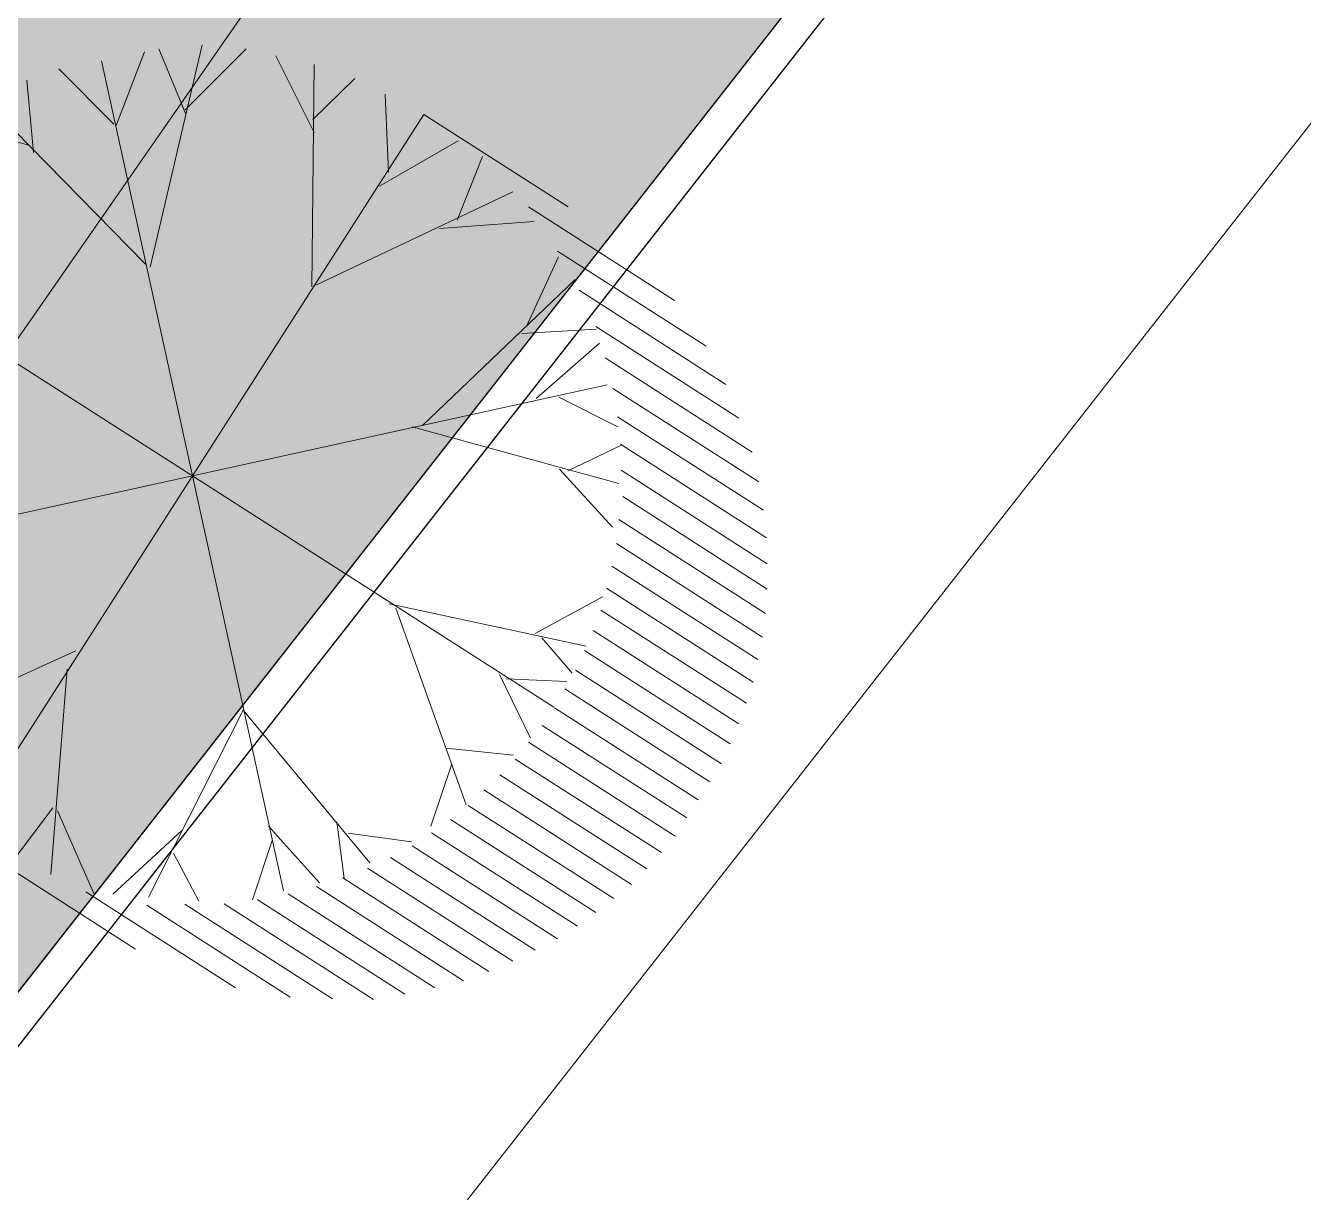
# Model space of a CAD drawing. Header units: inches. Extents: x 249 to 1192, y -18 to 440.
# Drawn here: x 966.88 to 972.59, y 49.94 to 55.15 of the extents above; entities that cross this region are included whole.
import ezdxf

# ---------------------------------------------------------------- set-up
doc = ezdxf.new("R2010")
doc.units = ezdxf.units.IN
doc.header["$MEASUREMENT"] = 0
for name, color, linetype, lineweight in [('DIMENSI', 85, 'Continuous', 20), ('DINDING', 6, 'Continuous', 0), ('PAGAR SITE', 6, 'Continuous', 30), ('RENCANA JALAN', 13, 'Continuous', 15), ('VEGETASI', 60, 'Continuous', 0)]:
    doc.layers.add(name, color=color, linetype=linetype, lineweight=lineweight)
doc.layers.add('RUMPUT', color=86, linetype='Continuous')
doc.styles.add('ATTR', font='romans.shx', dxfattribs={"width": 0.8, "height": 0.470416260033865})
doc.styles.get("Standard").update_dxf_attribs({"font": 'arial.ttf'})
doc.dimstyles.new('UK. GDG PERTEMUAN', dxfattribs={"dimtxt": 0.5, "dimasz": 0.5, "dimexe": 0.5, "dimexo": 0.05, "dimgap": 0.1, "dimtad": 2, "dimdec": 0, "dimlfac": 100, "dimzin": 0, "dimdsep": 46, "dimtxsty": 'Standard', "dimblk": 'OBLIQUE', "dimcen": 0.09, "dimclrd": 8, "dimclre": 256, "dimclrt": 256, "dimadec": 0, "dimazin": 0, "dimtfac": 1, "dimtdec": 0, "dimtofl": 0, "dimtmove": 0, "dimatfit": 3, "dimldrblk": 'OBLIQUE', "dimfxl": 0, "dimtolj": 1, "dimtzin": 0, "dimarcsym": 0})
pattern_1 = [(57.36874968947846, (0, 0), (-0.0535506494527033, 0.244197313478704), [0.046875, -0.30667839075]), (12.36874968947846, (0, 0), (-0.05355064946683093, 0.2441973135431277), [0.04687499999999999, -0.203125]), (102.3687496894784, (0, 0), (-0.2441973135431277, -0.05355064946683093), [0.04687499999999999, -0.203125])]

# ---------------------------------------------------------------- blocks, each defined once
blk = doc.blocks.new('_Oblique')
at = {"color": 0, "linetype": 'ByBlock', "lineweight": -2}
blk.add_line((-0.5, -0.5), (0.5, 0.5), dxfattribs=at)
blk = doc.blocks.new('*D151')
at = {"layer": 'DEFPOINTS', "color": 0}
for p in [(239.54448145212, 239.8570203634465), (197.9183556917595, 186.7456651351838), (199.4931264406561, 185.5114355630786)]:
    blk.add_point(p, dxfattribs=at)
at = {"layer": 'DIMENSI', "lineweight": -2}
for p, q in [((239.5838348570016, 239.8261770574592), (241.9063202986494, 238.0059246715967)), ((197.9577090966412, 186.7148218291966), (200.2801945382889, 184.8945694433341))]:
    blk.add_line(p, q, dxfattribs=at)
at = {"layer": 'DIMENSI', "color": 8, "lineweight": -2}
blk.add_line((241.1192522010166, 238.6227907913413), (199.4931264406561, 185.5114355630786), dxfattribs=at)
for p, rotation in [((241.1192522010166, 238.6227907913413), 51.91235863842284), ((199.4931264406561, 185.5114355630786), 231.9123586384228)]:
    blk.add_blockref('_Oblique', p, dxfattribs=dict(at, rotation=rotation))
at = {"layer": 'DIMENSI', "insert": (220.8872157682856, 211.6117325930077), "char_height": 1.25, "attachment_point": 5, "rotation": 51.91235863842281}
blk.add_mtext('\\A1;67.48', dxfattribs=at)
blk = doc.blocks.new('Shade Tree 4')
for p, q in [((-12.64819999999997, 51.01879999999994), (-10.8143, 59.01259999999991)), ((0.189200000000028, 50.54859999999996), (-6.046099999999967, 59.48279999999988)), ((0, 59.99999999999989), (24, 59.99999999999989)), ((0, -60.00000000000011), (0, 59.99999999999989)), ((0.189200000000028, 48.19749999999988), (6.057800000000043, 59.48279999999988)), ((11.92630000000003, 50.0782999999999), (10.0924, 59.48279999999988)), ((-0.177599999999984, 31.26959999999997), (-16.68279999999999, 57.60189999999989)), ((0.189200000000028, 31.73979999999995), (16.32769999999999, 57.60189999999989)), ((-11.54789999999997, 49.60809999999992), (-21.81779999999998, 55.72099999999989)), ((10.45920000000001, 47.7272999999999), (21.09590000000003, 55.72099999999989)), ((19.30310000000003, 56.99999999999989), (43.55790000000002, 56.99999999999989)), ((-28.41989999999998, 42.55489999999998), (-25.85239999999999, 54.31029999999998)), ((26.06890000000004, 53.99999999999989), (50.70670000000001, 53.99999999999989)), ((23.29660000000001, 23.27589999999998), (30.26550000000003, 51.95929999999998)), ((28.06479999999999, 43.02509999999995), (26.59770000000003, 53.36989999999992)), ((-20.71749999999997, 21.39499999999998), (-31.35419999999999, 51.48909999999989)), ((31.55810000000002, 50.99999999999989), (55.94060000000002, 50.99999999999989)), ((-28.05309999999997, 42.08459999999991), (-36.12239999999997, 47.7272999999999)), ((28.06479999999999, 41.61439999999993), (36.50080000000003, 47.7272999999999)), ((36.28140000000002, 47.99999999999989), (60, 47.99999999999989)), ((-35.3888, 35.50159999999994), (-37.58949999999999, 46.31659999999988)), ((34.6669, 35.03139999999996), (37.96800000000002, 46.31659999999988)), ((39.72820000000002, 44.99999999999989), (64.11070000000001, 44.99999999999989)), ((-41.99999999999997, 41.99999999999989), (42, -42.00000000000011)), ((42, 41.99999999999989), (-41.99999999999997, -42.00000000000011)), ((42.9196, 41.99999999999989), (67.17439999999999, 41.99999999999989)), ((-35.75559999999996, 35.50159999999994), (-46.39239999999998, 37.85259999999994)), ((37.23439999999999, 36.91219999999998), (46.404, 37.85259999999994)), ((45.60040000000004, 38.99999999999989), (69.85520000000002, 38.99999999999989)), ((43.8365, 28.91849999999988), (48.23790000000002, 35.97179999999992)), ((48.02590000000004, 35.99999999999989), (72.28070000000002, 35.99999999999989)), ((-43.09129999999999, 26.09709999999995), (-49.32659999999998, 34.09090000000003)), ((74.32320000000004, 32.99999999999989), (50.0684, 32.99999999999989)), ((22.19630000000001, 22.33539999999994), (50.80540000000002, 31.26959999999997)), ((52.23860000000002, 29.99999999999989), (76.23810000000003, 29.99999999999989)), ((-21.45099999999996, 21.39499999999998), (-52.26089999999999, 28.4482999999999)), ((42.7362, 28.4482999999999), (53.37290000000002, 25.62689999999986)), ((53.51510000000002, 26.99999999999989), (77.89760000000001, 26.99999999999989)), ((-44.19169999999997, 26.56739999999991), (-55.19519999999997, 23.27589999999998)), ((79.30180000000001, 23.99999999999989), (55.04700000000003, 23.99999999999989)), ((80.45080000000002, 20.99999999999989), (56.19589999999999, 20.99999999999989)), ((57.21719999999999, 17.99999999999989), (81.59970000000004, 17.99999999999989)), ((52.27260000000001, 7.288399999999911), (57.40749999999997, 16.69279999999992)), ((82.39430000000004, 14.99999999999989), (58.23840000000001, 14.99999999999989)), ((58.87670000000003, 11.99999999999989), (83.0704, 11.99999999999989)), ((32.83300000000003, -0.2351000000001022), (59.2414, 9.639499999999884)), ((83.52109999999999, 8.999999999999886), (59.35210000000001, 8.999999999999886)), ((53.37290000000002, 7.288399999999911), (59.60820000000001, 5.407499999999914)), ((59.74639999999999, 5.999999999999886), (84, 5.999999999999886)), ((52.27260000000001, -0.2351000000001022), (59.60820000000001, 3.996899999999869)), ((84, 2.999999999999886), (59.89800000000002, 2.999999999999886)), ((-59.99999999999997, -1.13686837721616e-13), (60, -1.13686837721616e-13)), ((33.93340000000001, -0.2351000000001022), (57.04079999999999, -18.10340000000008)), ((51.17220000000003, -0.2351000000001022), (59.60820000000001, -5.407600000000116)), ((60.1533, -1.13686837721616e-13), (84, -1.13686837721616e-13)), ((84, -3.000000000000114), (60.0256, -3.000000000000114)), ((59.64269999999999, -6.000000000000114), (84.02520000000004, -6.000000000000114)), ((50.43860000000001, -12.93100000000004), (58.87460000000004, -8.699100000000044)), ((83.6422, -9.000000000000114), (59.38730000000004, -9.000000000000114)), ((58.7491, -12.00000000000011), (83.13150000000002, -12.00000000000011)), ((52.27260000000001, -14.34170000000006), (54.47320000000002, -23.27580000000012)), ((82.49330000000003, -15.00000000000011), (57.98310000000004, -15.00000000000011)), ((57.3449, -18.00000000000011), (81.51060000000001, -18.00000000000011)), ((80.45080000000002, -21.00000000000011), (56.3236, -21.00000000000011)), ((23.66340000000002, -23.74610000000018), (26.59770000000003, -52.89970000000005)), ((23.66340000000002, -23.74610000000018), (50.07190000000003, -32.21000000000004)), ((55.04700000000003, -24.00000000000011), (79.30180000000001, -24.00000000000011)), ((45.30369999999999, -30.32910000000004), (53.37290000000002, -26.56740000000002)), ((77.89760000000001, -27.00000000000011), (53.77050000000003, -27.00000000000011)), ((-0.544399999999996, -29.38870000000009), (-18.14999999999998, -56.66150000000005)), ((43.10290000000003, -29.85890000000006), (48.23790000000002, -35.97180000000003)), ((52.11090000000002, -30.00000000000011), (76.11040000000003, -30.00000000000011)), ((-0.177599999999984, -32.21000000000004), (13.39340000000004, -57.60190000000011)), ((74.32320000000004, -33.00000000000011), (50.1961, -33.00000000000011)), ((35.40050000000002, -35.50150000000008), (45.6705, -38.32290000000012)), ((36.86760000000004, -36.9122000000001), (39.06830000000002, -45.37620000000004)), ((48.02590000000004, -36.00000000000011), (72.28070000000002, -36.00000000000011)), ((69.98290000000003, -39.00000000000011), (45.60040000000004, -39.00000000000011)), ((25.4973, -42.55480000000011), (22.19630000000001, -55.25080000000003)), ((42.7919, -42.00000000000011), (67.17439999999999, -42.00000000000011)), ((26.23090000000002, -45.84640000000002), (32.83300000000003, -49.60820000000012)), ((64.11070000000001, -45.00000000000011), (39.60050000000001, -45.00000000000011)), ((36, -48.00000000000011), (60.79160000000002, -48.00000000000011)), ((8.625300000000038, -49.60820000000012), (7.891700000000014, -59.01250000000005)), ((9.35880000000003, -49.60820000000012), (19.99560000000002, -56.66150000000005)), ((55.94060000000002, -51.00000000000011), (31.43049999999999, -51.00000000000011)), ((27, -54.00000000000011), (50.83440000000002, -54.00000000000011)), ((43.68560000000002, -57.00000000000011), (18.79250000000002, -57.00000000000011)), ((0, -60.00000000000011), (29.005, -60.00000000000011))]:
    blk.add_line(p, q)
at = {"style": 'ATTR', "width": 0.8, "flags": 9}
blk.add_attdef('ESTCODE', (0, 0), '', height=0.0002880504000000001, dxfattribs=at)
blk = doc.blocks.new('TAPAK')
at = {"layer": 'PAGAR SITE'}
for points in [[(139.8030665763735, 187.3690741418828), (137.84560980871, 188.2685178808201), (144.9357596205815, 206.6483920818373), (129.9734477652098, 218.6556809006473), (147.8531234604804, 253.7936992966494), (152.2845818887893, 251.4217517426239), (170.0457614442041, 244.61386010742), (173.9541275252621, 249.1971732825822), (185.5825499774351, 262.9761678494497), (190.5190300749963, 271.0225809786882), (198.3754611163797, 266.6320808600244), (239.5444814521198, 239.8570203634463), (197.9183556917595, 186.7456651351839), (197.4016729373661, 184.0955634519815), (182.0766370042201, 196.8058495875406), (172.7601028856106, 184.6568458416861), (169.8431924775636, 181.4162851384394), (164.0755296469461, 173.7295325424264), (162.3114334203818, 174.9607641451378)], [(139.8571582898389, 187.5092966922086), (138.0362682734078, 188.3459885423828), (145.1151815070778, 206.6967340367756), (130.1624403588543, 218.6963423416355), (147.9173587668499, 253.5891815783497), (152.2221003628903, 251.2850594784531), (170.0910920203197, 244.4358432732685), (174.0685134918042, 249.1001372148669), (185.7044857051702, 262.8880778033369), (190.5715742339467, 270.8213833702856), (198.2978960855188, 266.5035936732237), (239.3253559860834, 239.8205997156313), (197.7780338227756, 186.8097910974575), (197.3028268650324, 184.3724216519392), (182.0524409361768, 197.0207945287829), (172.6446656806694, 184.7528099581029), (169.7272282753677, 181.5116637838079), (164.042532339159, 173.9354838772376), (162.4015125935179, 175.0808156006901)]]:
    blk.add_lwpolyline(points, dxfattribs=at)
at = {"layer": 'RENCANA JALAN'}
blk.add_lwpolyline([(238.8186076660272, 246.4668074431007), (180.9058510639857, 163.0774370909467, 0.3362561549102545), (181.0457218854317, 159.6889200181071, 4.598988858042809)], format="xyb", dxfattribs=at)
at = {"layer": 'DIMENSI'}
dim = blk.add_aligned_dim(p1=(239.54448145212, 239.8570203634465), p2=(197.9183556917595, 186.7456651351838), distance=2.0008062245603324, text='67.48', dimstyle='UK. GDG PERTEMUAN', override={"dimtxt": 1.25, "dimasz": 1, "dimexe": 1}, dxfattribs=at)
dim.commit()
dim.dimension.update_dxf_attribs({"geometry": '*D151', "text_midpoint": (220.8872157682856, 211.6117325930077)})

msp = doc.modelspace()

# ---------------------------------------------------------------- hatches: boundary and pattern name
at = {"layer": 'RUMPUT'}
h = msp.add_hatch(dxfattribs=at)
h.set_pattern_fill('GRASS', color=256, scale=0.25, angle=-32.63125031052153, style=0)
h.set_pattern_definition(pattern_1)
edge = h.paths.add_edge_path(flags=17)
edge.add_line((928.2641801358429, 87.77966679945874), (928.2102571162511, 87.69545095796715))
edge.add_line((928.2102571162511, 87.69545095796715), (927.4523145428277, 88.18075813429114))
edge.add_line((927.4523145428277, 88.18075813429114), (927.9376217191518, 88.93870070771442))
edge.add_line((927.9376217191518, 88.93870070771442), (944.9810419464964, 115.3713075449288))
edge.add_line((944.9810419464964, 115.3713075449288), (944.6881731201454, 115.5588301200329))
edge.add_line((944.6881731201454, 115.5588301200329), (940.4070226355534, 108.5805976980109))
edge.add_line((940.4070226355534, 108.5805976980109), (924.7936289507031, 90.12836316794235))
edge.add_line((924.7936289507031, 90.12836316794235), (906.9246372932737, 96.97757937312682))
edge.add_line((906.9246372932737, 96.97757937312682), (902.6198956972332, 99.28170147302345))
edge.add_line((902.6198956972332, 99.28170147302345), (887.5537847216924, 69.67303889785137))
edge.add_line((887.5537847216924, 69.67303889785137), (887.5839640358097, 69.65371522052908))
edge.add_line((887.5839640358097, 69.65371522052908), (891.466421446403, 75.71725580791895))
edge.add_line((891.466421446403, 75.71725580791895), (893.1507382762345, 74.6387954160869))
edge.add_line((893.1507382762345, 74.6387954160869), (895.8468892558133, 78.84958749066337))
edge.add_line((895.8468892558133, 78.84958749066337), (898.4575803420505, 77.17797388332485))
edge.add_line((898.4575803420505, 77.17797388332485), (900.9840555867966, 75.56028329557753))
edge.add_line((900.9840555867966, 75.56028329557753), (903.1766002224103, 74.15640695535856))
edge.add_line((903.1766002224103, 74.15640695535856), (906.0370060762891, 72.32490212008338))
edge.add_line((906.0370060762891, 72.32490212008338), (908.5634813210349, 70.70721153233623))
edge.add_line((908.5634813210349, 70.70721153233623), (911.0899565657808, 69.08952094458907))
edge.add_arc((911.5752637421049, 69.84746351801277), 0.8999999999999068, 237.3687496894809, 417.3687496894814)
edge.add_line((912.060570918429, 70.60540609143649), (909.5340956736832, 72.22309667918358))
edge.add_line((909.5340956736832, 72.22309667918358), (907.0076204289373, 73.84078726693082))
edge.add_line((907.0076204289373, 73.84078726693082), (905.4287087104201, 74.85175724624926))
edge.add_line((905.4287087104201, 74.85175724624926), (904.4811451841913, 75.45847785467842))
edge.add_line((904.4811451841913, 75.45847785467842), (901.9546699394457, 77.07616844242597))
edge.add_line((901.9546699394457, 77.07616844242597), (899.4281946946996, 78.69385903017334))
edge.add_line((899.4281946946996, 78.69385903017334), (896.8175036084624, 80.36547263751206))
edge.add_line((896.8175036084624, 80.36547263751206), (899.5136545880416, 84.57626471208866))
edge.add_line((899.5136545880416, 84.57626471208866), (897.8293377582106, 85.65472510392057))
edge.add_line((897.8293377582106, 85.65472510392057), (901.711795168804, 91.71826569131034))
edge.add_line((901.711795168804, 91.71826569131034), (903.396111998635, 90.63980529947843))
edge.add_line((903.396111998635, 90.63980529947843), (906.0922629782137, 94.85059737405518))
edge.add_line((906.0922629782137, 94.85059737405518), (921.3353302881803, 85.09053082797953))
edge.add_line((921.3353302881803, 85.09053082797953), (926.4724966191636, 81.8012266328933))
edge.add_line((926.4724966191636, 81.8012266328933), (923.7225291895686, 77.50638515495434))
edge.add_line((923.7225291895686, 77.50638515495434), (919.4630514694381, 70.79575980628869))
edge.add_line((919.4630514694381, 70.79575980628869), (919.6768221338964, 70.6588834238465))
edge.add_line((919.6768221338964, 70.6588834238465), (925.0547665600768, 78.97698642392996))
edge.add_arc((932.3615963517668, 73.22370576023272), 9.300000000000063, 66.3350080141156, 141.7836714338509, ccw=False)
edge.add_line((936.0945068641443, 81.74165029554075), (936.5596564253326, 82.46811112825382))
edge.add_line((936.5596564253326, 82.46811112825382), (928.2641801358429, 87.77966679945874))
edge = h.paths.add_edge_path()
edge.add_arc((902.0036540352788, 51.04019550044824), 2.899999999999944, 21.48045213667681, 57.36874968948014)
edge.add_line((903.5674216034345, 53.48245490370259), (886.5721298860624, 64.36446275412109))
edge.add_line((886.5721298860624, 64.36446275412109), (889.2682808656411, 68.575254828697))
edge.add_line((889.2682808656411, 68.575254828697), (887.5537847216924, 69.67303889785137))
edge.add_line((887.5537847216924, 69.67303889785137), (884.8649772892379, 64.38886223630908))
edge.add_line((884.8649772892379, 64.38886223630908), (899.8177184374615, 52.38925393144922))
edge.add_line((899.8177184374615, 52.38925393144922), (892.7388052037916, 34.03850843705635))
edge.add_line((892.7388052037916, 34.03850843705635), (893.045840120689, 33.8974270920169))
edge.add_line((893.045840120689, 33.8974270920169), (904.7022274439962, 52.10212843513062))
edge = h.paths.add_edge_path()
edge.add_arc((936.7399936000423, 45.06376926786742), 1.89999999999996, 57.36874968947894, 147.3687496894797)
edge.add_line((935.1398926117033, 46.08830664010732), (918.367172414215, 19.89302387901222))
edge.add_line((918.367172414215, 19.89302387901222), (918.7450692695429, 19.62800377191144))
edge.add_line((918.7450692695429, 19.62800377191144), (936.7549778665605, 42.71331442345686))
edge.add_line((936.7549778665605, 42.71331442345686), (952.0053637954163, 30.06494154661328))
edge.add_line((952.0053637954163, 30.06494154661328), (952.4805707531593, 32.5023109921315))
edge.add_line((952.4805707531593, 32.5023109921315), (994.0278929164667, 85.51311961030572))
edge.add_line((994.0278929164667, 85.51311961030572), (953.000433015902, 112.1961135678978))
edge.add_line((953.000433015902, 112.1961135678978), (949.1372720901161, 114.3550084164287))
edge.add_line((949.1372720901161, 114.3550084164287), (945.2741111643297, 116.5139032649596))
edge.add_line((945.2741111643297, 116.5139032649596), (940.4070226355534, 108.5805976980109))
edge.add_line((940.4070226355534, 108.5805976980109), (924.7936289507031, 90.12836316794235))
edge.add_line((924.7936289507031, 90.12836316794235), (906.9246372932737, 96.97757937312682))
edge.add_line((906.9246372932737, 96.97757937312682), (902.6198956972332, 99.28170147302345))
edge.add_line((902.6198956972332, 99.28170147302345), (887.5537847216924, 69.67303889785137))
edge.add_line((887.5537847216924, 69.67303889785137), (887.5839640358097, 69.65371522052908))
edge.add_line((887.5839640358097, 69.65371522052908), (891.466421446403, 75.71725580791895))
edge.add_line((891.466421446403, 75.71725580791895), (893.1507382762345, 74.6387954160869))
edge.add_line((893.1507382762345, 74.6387954160869), (895.8468892558133, 78.84958749066337))
edge.add_line((895.8468892558133, 78.84958749066337), (898.4575803420505, 77.17797388332485))
edge.add_line((898.4575803420505, 77.17797388332485), (900.9840555867966, 75.56028329557753))
edge.add_line((900.9840555867966, 75.56028329557753), (903.1766002224103, 74.15640695535856))
edge.add_line((903.1766002224103, 74.15640695535856), (906.0370060762891, 72.32490212008338))
edge.add_line((906.0370060762891, 72.32490212008338), (908.5634813210349, 70.70721153233623))
edge.add_line((908.5634813210349, 70.70721153233623), (911.0899565657808, 69.08952094458907))
edge.add_arc((911.5752637421049, 69.84746351801277), 0.8999999999999068, 237.3687496894809, 417.3687496894814)
edge.add_line((912.060570918429, 70.60540609143649), (909.5340956736832, 72.22309667918358))
edge.add_line((909.5340956736832, 72.22309667918358), (907.0076204289373, 73.84078726693082))
edge.add_line((907.0076204289373, 73.84078726693082), (905.4287087104201, 74.85175724624926))
edge.add_line((905.4287087104201, 74.85175724624926), (904.4811451841913, 75.45847785467842))
edge.add_line((904.4811451841913, 75.45847785467842), (901.9546699394457, 77.07616844242597))
edge.add_line((901.9546699394457, 77.07616844242597), (899.4281946946996, 78.69385903017334))
edge.add_line((899.4281946946996, 78.69385903017334), (896.8175036084624, 80.36547263751206))
edge.add_line((896.8175036084624, 80.36547263751206), (899.5136545880416, 84.57626471208866))
edge.add_line((899.5136545880416, 84.57626471208866), (897.8293377582106, 85.65472510392057))
edge.add_line((897.8293377582106, 85.65472510392057), (901.711795168804, 91.71826569131034))
edge.add_line((901.711795168804, 91.71826569131034), (903.396111998635, 90.63980529947843))
edge.add_line((903.396111998635, 90.63980529947843), (906.0922629782137, 94.85059737405518))
edge.add_line((906.0922629782137, 94.85059737405518), (921.3353302881803, 85.09053082797953))
edge.add_line((921.3353302881803, 85.09053082797953), (926.4724966191636, 81.8012266328933))
edge.add_line((926.4724966191636, 81.8012266328933), (923.7225291895686, 77.50638515495434))
edge.add_line((923.7225291895686, 77.50638515495434), (919.4630514694381, 70.79575980628869))
edge.add_line((919.4630514694381, 70.79575980628869), (919.6768221338964, 70.6588834238465))
edge.add_line((919.6768221338964, 70.6588834238465), (925.0547665600768, 78.97698642392996))
edge.add_arc((932.3615963517668, 73.22370576023272), 9.300000000000063, 66.3350080141156, 141.7836714338509, ccw=False)
edge.add_line((936.0945068641443, 81.74165029554075), (936.5596564253326, 82.46811112825382))
edge.add_line((936.5596564253326, 82.46811112825382), (928.2641801358429, 87.77966679945874))
edge.add_line((928.2641801358429, 87.77966679945874), (928.2102571162511, 87.69545095796715))
edge.add_line((928.2102571162511, 87.69545095796715), (927.4523145428277, 88.18075813429114))
edge.add_line((927.4523145428277, 88.18075813429114), (927.9376217191518, 88.93870070771442))
edge.add_line((927.9376217191518, 88.93870070771442), (944.9810419464964, 115.3713075449288))
edge.add_line((944.9810419464964, 115.3713075449288), (944.8968261050047, 115.4252305645203))
edge.add_line((944.8968261050047, 115.4252305645203), (945.3821332813288, 116.1831731379438))
edge.add_line((945.3821332813288, 116.1831731379438), (945.0378815538876, 115.2746288968673))
edge.add_line((945.0378815538876, 115.2746288968673), (966.3961127163827, 101.4809171293647))
edge.add_line((966.3961127163827, 101.4809171293647), (987.2184795251612, 88.14845053534901))
edge.add_line((987.2184795251612, 88.14845053534901), (987.7848094723097, 89.0329327735874))
edge.add_line((987.7848094723097, 89.0329327735874), (987.302433925307, 88.09412145713429))
edge.add_line((987.302433925307, 88.09412145713429), (987.9761557069371, 87.66273134038346))
edge.add_line((987.9761557069371, 87.66273134038346), (989.8828169332337, 86.56062110194841))
edge.add_line((989.8828169332337, 86.56062110194841), (990.4566952614961, 86.19316942314298))
edge.add_line((990.4566952614961, 86.19316942314298), (978.5775728439762, 67.60634550868166))
edge.add_line((978.5775728439762, 67.60634550868166), (977.5716846833689, 68.26077967617172))
edge.add_line((977.5716846833689, 68.26077967617172), (973.9826760007685, 62.8408073817882))
edge.add_arc((963.9830200851626, 69.08097359424411), 11.78697555735094, 271.6088435800943, 328.0342658814109, ccw=False)
edge.add_line((964.3139503599157, 57.29864453998494), (963.9111392153795, 57.18526117887534))
edge.add_line((963.9111392153795, 57.18526117887534), (963.6031439829555, 56.90197414856324))
edge.add_line((963.6031439829555, 56.90197414856324), (962.2875738019668, 54.94786372696018))
edge.add_line((962.2875738019668, 54.94786372696018), (966.4964052996177, 52.25296809585404))
edge.add_line((966.4964052996177, 52.25296809585404), (961.5354874971927, 44.50511067863346))
edge.add_line((961.5354874971927, 44.50511067863346), (959.0090122524455, 46.12280126638152))
edge.add_line((959.0090122524455, 46.12280126638152), (955.8275540965428, 41.15406661838088))
edge.add_line((955.8275540965428, 41.15406661838088), (953.0774800973729, 36.85905870231281))
edge.add_line((953.0774800973729, 36.85905870231281), (937.7645309722823, 46.66387025620645))
h = msp.add_hatch(dxfattribs=at)
h.set_pattern_fill('GRASS', color=256, scale=0.25, angle=-32.63125031052153, style=0)
h.set_pattern_definition(pattern_1)
edge = h.paths.add_edge_path()
edge.add_line((896.8175036084624, 80.36547263751206), (899.5136545880416, 84.57626471208866))
edge.add_line((899.5136545880416, 84.57626471208866), (897.8293377582106, 85.65472510392057))
edge.add_line((897.8293377582106, 85.65472510392057), (901.711795168804, 91.71826569131034))
edge.add_line((901.711795168804, 91.71826569131034), (903.396111998635, 90.63980529947843))
edge.add_line((903.396111998635, 90.63980529947843), (906.0922629782137, 94.85059737405518))
edge.add_line((906.0922629782137, 94.85059737405518), (921.3353302881803, 85.09053082797953))
edge.add_line((921.3353302881803, 85.09053082797953), (926.4724966191636, 81.8012266328933))
edge.add_line((926.4724966191636, 81.8012266328933), (923.7225291895686, 77.50638515495397))
edge.add_line((923.7225291895686, 77.50638515495397), (919.4630514694381, 70.79575980628869))
edge.add_line((919.4630514694381, 70.79575980628869), (919.6768221338964, 70.6588834238465))
edge.add_line((919.6768221338964, 70.6588834238465), (925.0547665600768, 78.97698642392993))
edge.add_arc((932.3615963517669, 73.22370576023259), 9.300000000000214, 66.33500801411651, 141.7836714338508, ccw=False)
edge.add_line((936.0945068641443, 81.74165029554075), (936.5596564253326, 82.46811112825382))
edge.add_line((936.5596564253326, 82.46811112825382), (928.2641801358429, 87.77966679945874))
edge.add_line((928.2641801358429, 87.77966679945874), (928.2102571162511, 87.69545095796715))
edge.add_line((928.2102571162511, 87.69545095796715), (927.4523145428277, 88.18075813429114))
edge.add_line((927.4523145428277, 88.18075813429114), (927.9376217191518, 88.93870070771442))
edge.add_line((927.9376217191518, 88.93870070771442), (944.9810419464964, 115.3713075449288))
edge.add_line((944.9810419464964, 115.3713075449288), (944.8968261050047, 115.4252305645203))
edge.add_line((944.8968261050047, 115.4252305645203), (945.3821332813288, 116.1831731379438))
edge.add_line((945.3821332813288, 116.1831731379438), (946.1400758547525, 115.6978659616198))
edge.add_line((946.1400758547525, 115.6978659616198), (987.7311629355854, 88.94914873724179))
edge.add_line((987.7311629355854, 88.94914873724179), (987.7848094723097, 89.0329327735874))
edge.add_line((987.7848094723097, 89.0329327735874), (988.5427520457331, 88.54762559726345))
edge.add_line((988.5427520457331, 88.54762559726345), (987.9761557069371, 87.66273134038346))
edge.add_line((987.9761557069371, 87.66273134038346), (989.8828169332337, 86.56062110194841))
edge.add_line((989.8828169332337, 86.56062110194841), (990.4566952614961, 86.19316942314298))
edge.add_line((990.4566952614961, 86.19316942314298), (978.5775728439764, 67.60634550868144))
edge.add_line((978.5775728439764, 67.60634550868144), (977.5716846833689, 68.26077967617147))
edge.add_line((977.5716846833689, 68.26077967617147), (973.9826760007685, 62.84080738178788))
edge.add_arc((963.983020085164, 69.08097359424208), 11.78697555734887, 271.6088435800879, 328.03426588141446, ccw=False)
edge.add_line((964.3139503599157, 57.29864453998494), (963.9111392153795, 57.18526117887534))
edge.add_line((963.9111392153795, 57.18526117887534), (963.6031439829555, 56.90197414856324))
edge.add_line((963.6031439829555, 56.90197414856324), (962.2875738019668, 54.94786372696018))
edge.add_line((962.2875738019668, 54.94786372696018), (966.4964052996177, 52.25296809585404))
edge.add_line((966.4964052996177, 52.25296809585404), (961.5354874971927, 44.50511067863346))
edge.add_line((961.5354874971927, 44.50511067863346), (959.0090122524455, 46.12280126638152))
edge.add_line((959.0090122524455, 46.12280126638152), (955.8275540965428, 41.15406661838088))
edge.add_line((955.8275540965428, 41.15406661838088), (953.0774800973729, 36.85905870231281))
edge.add_line((953.0774800973729, 36.85905870231281), (937.7645309722823, 46.66387025620645))
edge.add_arc((936.7399936000423, 45.06376926786742), 1.89999999999996, 57.36874968947894, 147.3687496894797)
edge.add_line((935.1398926117033, 46.08830664010732), (918.367172414215, 19.89302387901222))
edge.add_line((918.367172414215, 19.89302387901222), (918.7450692695429, 19.62800377191144))
edge.add_line((918.7450692695429, 19.62800377191144), (936.7549778665605, 42.71331442345686))
edge.add_line((936.7549778665605, 42.71331442345686), (952.0053637954163, 30.0649415466133))
edge.add_line((952.0053637954163, 30.0649415466133), (952.4805707531593, 32.50231099213147))
edge.add_line((952.4805707531593, 32.50231099213147), (994.0278929164667, 85.51311961030571))
edge.add_line((994.0278929164667, 85.51311961030571), (953.000433015902, 112.1961135678978))
edge.add_line((953.000433015902, 112.1961135678978), (949.1372720901161, 114.3550084164287))
edge.add_line((949.1372720901161, 114.3550084164287), (945.2741111643297, 116.5139032649596))
edge.add_line((945.2741111643297, 116.5139032649596), (940.4070226355534, 108.5805976980109))
edge.add_line((940.4070226355534, 108.5805976980109), (924.7936289507031, 90.12836316794235))
edge.add_line((924.7936289507031, 90.12836316794235), (906.9246372932737, 96.97757937312682))
edge.add_line((906.9246372932737, 96.97757937312682), (902.6198956972332, 99.28170147302345))
edge.add_line((902.6198956972332, 99.28170147302345), (887.5537847216924, 69.67303889785137))
edge.add_line((887.5537847216924, 69.67303889785137), (887.5839640358097, 69.65371522052908))
edge.add_line((887.5839640358097, 69.65371522052908), (891.466421446403, 75.71725580791895))
edge.add_line((891.466421446403, 75.71725580791895), (893.1507382762345, 74.6387954160869))
edge.add_line((893.1507382762345, 74.6387954160869), (895.8468892558133, 78.84958749066337))
edge.add_line((895.8468892558133, 78.84958749066337), (898.4575803420505, 77.17797388332485))
edge.add_line((898.4575803420505, 77.17797388332485), (900.9840555867966, 75.56028329557753))
edge.add_line((900.9840555867966, 75.56028329557753), (903.1766002224103, 74.15640695535856))
edge.add_line((903.1766002224103, 74.15640695535856), (906.0370060762891, 72.32490212008338))
edge.add_line((906.0370060762891, 72.32490212008338), (908.5634813210349, 70.70721153233623))
edge.add_line((908.5634813210349, 70.70721153233623), (911.0899565657808, 69.08952094458907))
edge.add_arc((911.5752637421049, 69.84746351801277), 0.8999999999999068, 237.3687496894809, 417.3687496894814)
edge.add_line((912.060570918429, 70.60540609143649), (909.5340956736832, 72.22309667918358))
edge.add_line((909.5340956736832, 72.22309667918358), (907.0076204289373, 73.84078726693082))
edge.add_line((907.0076204289373, 73.84078726693082), (905.4287087104201, 74.85175724624926))
edge.add_line((905.4287087104201, 74.85175724624926), (904.4811451841913, 75.45847785467842))
edge.add_line((904.4811451841913, 75.45847785467842), (901.9546699394457, 77.07616844242597))
edge.add_line((901.9546699394457, 77.07616844242597), (899.4281946946996, 78.69385903017334))
edge.add_line((899.4281946946996, 78.69385903017334), (896.8175036084624, 80.36547263751206))

# ---------------------------------------------------------------- linework, layer by layer
at = {"layer": 'DINDING'}
msp.add_lwpolyline([(894.1468256476228, 33.3915285428279), (892.7388052037916, 34.03850843705635), (899.8177184374615, 52.38925393144922), (884.8649772892379, 64.38886223630908), (902.6198956972333, 99.28170147302345), (906.9246372932737, 96.97757937312682), (924.793628950703, 90.12836316794235), (940.4070226355534, 108.5805976980109), (945.2741111643298, 116.5139032649596), (949.1372720901161, 114.3550084164287), (953.000433015902, 112.1961135678978), (994.0278929164668, 85.51311961030572), (952.4805707531594, 32.5023109921315), (952.0053637954163, 30.06494154661328), (936.7549778665605, 42.71331442345686), (918.7450692695429, 19.62800377191144), (917.3018798450048, 20.64011649649584)], dxfattribs=at)

# ---------------------------------------------------------------- block references
msp.add_blockref('TAPAK', (754.7025369303853, -154.3074801053276), dxfattribs=at)
at = {"layer": 'VEGETASI', "xscale": 0.03192539999145083, "yscale": 0.03192540000600275, "zscale": 0.0319254, "rotation": 327.3687496894784}
msp.add_blockref('Shade Tree 4', (967.6289203774775, 53.14008069714652), dxfattribs=at)

doc.saveas('drawing.dxf')
